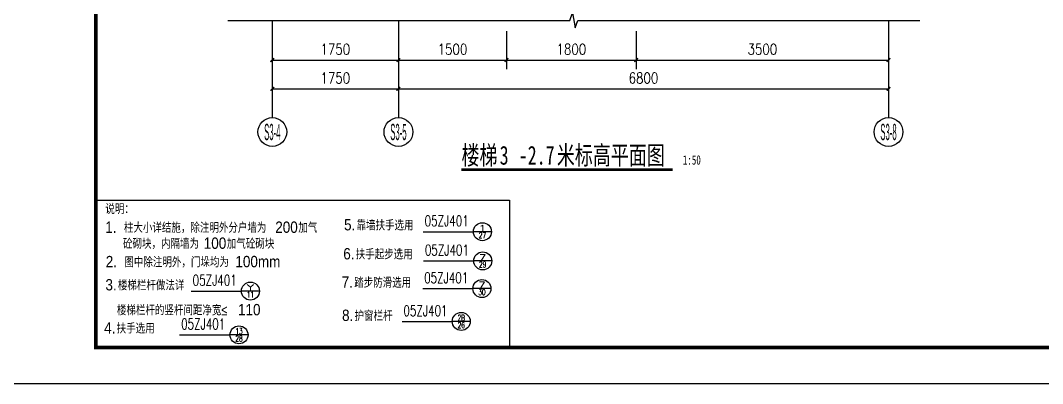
# Model space of a CAD drawing. Extents: x 718358 to 1668613, y -348838 to -159582.
# Drawn here: x 918532 to 932715, y -319314 to -314270 of the extents above; entities that cross this region are included whole.
import ezdxf
from ezdxf.enums import TextEntityAlignment as Align

# ---------------------------------------------------------------- set-up
doc = ezdxf.new("R2010")
doc.units = 0
doc.header["$LTSCALE"] = 1000
for name, color, linetype in [('PUB_DIM', 73, 'Continuous'), ('PUB_TEXT', 10, 'Continuous'), ('建-图例填充', 251, 'Continuous'), ('建-图框', 4, 'Continuous'), ('建-尺寸', 73, 'Continuous'), ('建-房间名', 7, 'Continuous'), ('建-符号', 3, 'Continuous'), ('建-符号说明', 7, 'Continuous'), ('建-轴标', 3, 'Continuous'), ('粉刷层', 9, 'Continuous')]:
    doc.layers.add(name, color=color, linetype=linetype)
doc.styles.add('_TCH_AXIS', font='gt宽度调整.shx', dxfattribs={"bigfont": 'gt国标汉字.shx'})
doc.styles.add('_TCH_DIM', font='gt单线西文.shx', dxfattribs={"width": 0.8, "bigfont": 'gt单线中文.shx'})
doc.styles.add('_TCH_LABEL', font='COMPLEX', dxfattribs={"bigfont": 'GBCBIG'})
doc.styles.add('DIM_FONT', font='SIMPLEX.shx', dxfattribs={"width": 0.8, "bigfont": 'GBCBIG.shx'})
doc.styles.add('黑体字', font='simhei.ttf', dxfattribs={"width": 0.7})
doc.dimstyles.new('DIMN50', dxfattribs={"dimscale": 0.5, "dimtxt": 300, "dimasz": 100, "dimexe": 250, "dimexo": 300, "dimgap": 150, "dimtad": 1, "dimdec": 0, "dimzin": 0, "dimdsep": 46, "dimtxsty": 'DIM_FONT', "dimblk": 'ARCHTICK', "dimcen": 0.09, "dimdle": 1, "dimclrt": 7, "dimazin": 2, "dimtfac": 1, "dimtdec": 0, "dimtix": 1, "dimtmove": 2, "dimatfit": 3, "dimldrblk": 'ARCHTICK', "dimfxl": 1, "dimtolj": 1, "dimtzin": 0, "dimarcsym": 0})

# ---------------------------------------------------------------- blocks, each defined once
blk = doc.blocks.new('gffdfd')
at = {"layer": 'PUB_DIM'}
for p, q in [((882879, -199894), (883577, -199894)), ((882879, -199894), (882879, -199894)), ((883827, -199894), (883577, -199894)), ((882884, -200300), (883582, -200300)), ((882884, -200300), (882884, -200300)), ((883832, -200300), (883582, -200300)), ((879661, -200719), (880359, -200719)), ((879661, -200719), (879661, -200719)), ((880609, -200719), (880359, -200719)), ((882874, -200684), (883571, -200684)), ((882874, -200684), (882874, -200684)), ((883821, -200684), (883571, -200684)), ((882587, -201141), (883284, -201141)), ((882587, -201141), (882587, -201141)), ((883534, -201141), (883284, -201141)), ((879501, -201327), (880200, -201327)), ((879501, -201327), (879501, -201327)), ((880450, -201327), (880200, -201327))]:
    blk.add_line(p, q, dxfattribs=at)
for centre, radius in [((883702, -199894), 125), ((882879, -199894), 0), ((883707, -200300), 125), ((882884, -200300), 0), ((880484, -200719), 125), ((883696, -200684), 125), ((879661, -200719), 0), ((882874, -200684), 0), ((883409, -201141), 125), ((880325, -201327), 125), ((882587, -201141), 0), ((879501, -201327), 0)]:
    blk.add_circle(centre, radius, dxfattribs=at)
at = {"layer": '建-符号说明'}
blk.add_lwpolyline([(878337, -199455), (884078, -199455), (884078, -201504), (878337, -201504)], close=True, dxfattribs=at)
at = {"layer": '粉刷层'}
blk.add_line((878337, -199455), (881537, -199455), dxfattribs=at)
at = {"layer": 'PUB_TEXT', "style": '_TCH_LABEL', "width": 0.705882}
for p in [(882900, -199818), (882904, -200224), (879682, -200643), (882894, -200608), (882606, -201066), (879522, -201251)]:
    blk.add_text('05ZJ401', height=148.8, dxfattribs=at).set_placement(p)
at = {"layer": 'PUB_TEXT', "style": '_TCH_LABEL'}
for s, width, p, p2 in [('1', 2.916667, (883652, -199883), (883753, -199883)), ('27', 0.772059, (883652, -199984), (883753, -199984)), ('7', 1.875, (883656, -200290), (883757, -200290)), ('29', 0.772059, (883656, -200390), (883757, -200390)), ('Y', 1.381579, (880434, -200709), (880534, -200709)), ('7', 1.875, (883646, -200673), (883746, -200673)), ('11', 1.09375, (880434, -200809), (880534, -200809)), ('30', 0.795455, (883646, -200774), (883746, -200774)), ('2B', 0.709459, (883359, -201131), (883459, -201131)), ('13', 0.905172, (880275, -201317), (880375, -201317)), ('26', 0.772059, (883359, -201232), (883459, -201232)), ('28', 0.772059, (880275, -201418), (880375, -201418))]:
    blk.add_text(s, height=80.5, dxfattribs=dict(at, width=width)).set_placement(p, p2, align=Align.FIT)
at = {"layer": '建-房间名', "style": '_TCH_DIM'}
for s, height, width, p in [('说明：', 143.3, 0.8, (878470, -199650)), ('1.', 157.5, 0.888889, (878469, -199910)), ('柱大小详结施，除注明外分户墙为', 143.31, 0.8, (878728, -199910)), ('200', 157.5, 0.888889, (880828, -199910)), ('加气', 143.3, 0.8, (881148, -199910)), ('5.', 157.5, 0.888889, (881783, -199876)), ('靠墙扶手选用', 143.3, 0.8, (881956, -199876)), ('砼砌块，内隔墙为', 143.3, 0.8, (878716, -200132)), ('100', 157.5, 0.888889, (879836, -200132)), ('加气砼砌块', 143.3, 0.8, (880156, -200132)), ('2.', 157.5, 0.888889, (878476, -200388)), ('图中除注明外，门垛均为', 143.31, 0.8, (878735, -200388)), ('100mm', 157.5, 0.888889, (880275, -200388)), ('6.', 157.5, 0.888889, (881772, -200279)), ('扶手起步选用', 143.3, 0.8, (881945, -200279)), ('7.', 157.5, 0.888889, (881750, -200673)), ('踏步防滑选用', 143.3, 0.8, (881923, -200673)), ('3.', 157.5, 0.888889, (878472, -200710)), ('楼梯栏杆做法详', 143.3, 0.8, (878645, -200710)), ('楼梯栏杆的竖杆间距净宽≤', 143.31, 0.8, (878631, -201056)), ('110', 157.5, 0.888889, (880311, -201056)), ('8.', 157.5, 0.888889, (881755, -201134)), ('护窗栏杆', 143.3, 0.8, (881928, -201134)), ('4.', 157.5, 0.888889, (878454, -201309)), ('扶手选用', 143.3, 0.8, (878627, -201309))]:
    blk.add_text(s, height=height, dxfattribs=dict(at, width=width)).set_placement(p)
blk = doc.blocks.new('_ArchTick')
at = {"color": 0, "linetype": 'ByBlock', "const_width": 0.4}
blk.add_lwpolyline([(-0.5, -0.5), (0.5, 0.5)], dxfattribs=at)
blk = doc.blocks.new('*D3600')
at = {"layer": 'Defpoints', "color": 0, "transparency": 16777216}
for p in [(922027, -314270), (923777, -314270), (923777, -315220)]:
    blk.add_point(p, dxfattribs=at)
at = {"layer": '建-尺寸', "color": 0, "lineweight": -2, "transparency": 16777216}
for p, q in [((922027, -314420), (922027, -315345)), ((923777, -314420), (923777, -315345)), ((922027, -315220), (923778, -315220))]:
    blk.add_line(p, q, dxfattribs=at)
at = {"layer": '建-尺寸', "color": 0, "lineweight": -2, "transparency": 16777216, "xscale": 50, "yscale": 50, "zscale": 50, "rotation": 180}
blk.add_blockref('_ArchTick', (922027, -315220), dxfattribs=at)
at = {"layer": '建-尺寸', "color": 0, "lineweight": -2, "transparency": 16777216, "xscale": 50, "yscale": 50, "zscale": 50}
blk.add_blockref('_ArchTick', (923777, -315220), dxfattribs=at)
at = {"layer": '建-尺寸', "color": 7, "transparency": 16777216, "insert": (922902, -315070), "char_height": 150, "attachment_point": 5, "style": 'DIM_FONT'}
blk.add_mtext('\\A1;1750', dxfattribs=at)
blk = doc.blocks.new('*D3601')
at = {"layer": 'Defpoints', "color": 0, "transparency": 16777216}
for p in [(923777, -314270), (930577, -314270), (930577, -315220)]:
    blk.add_point(p, dxfattribs=at)
at = {"layer": '建-尺寸', "color": 0, "lineweight": -2, "transparency": 16777216}
for p, q in [((923777, -314420), (923777, -315345)), ((930577, -314420), (930577, -315345)), ((923777, -315220), (930578, -315220))]:
    blk.add_line(p, q, dxfattribs=at)
at = {"layer": '建-尺寸', "color": 0, "lineweight": -2, "transparency": 16777216, "xscale": 50, "yscale": 50, "zscale": 50, "rotation": 180}
blk.add_blockref('_ArchTick', (923777, -315220), dxfattribs=at)
at = {"layer": '建-尺寸', "color": 0, "lineweight": -2, "transparency": 16777216, "xscale": 50, "yscale": 50, "zscale": 50}
blk.add_blockref('_ArchTick', (930577, -315220), dxfattribs=at)
at = {"layer": '建-尺寸', "color": 7, "transparency": 16777216, "insert": (927177, -315070), "char_height": 150, "attachment_point": 5, "style": 'DIM_FONT'}
blk.add_mtext('\\A1;6800', dxfattribs=at)
blk = doc.blocks.new('*D3602')
at = {"layer": 'Defpoints', "color": 0, "transparency": 16777216}
for p in [(922027, -314270), (923777, -314270), (923777, -314820)]:
    blk.add_point(p, dxfattribs=at)
at = {"layer": '建-尺寸', "color": 0, "lineweight": -2, "transparency": 16777216}
for p, q in [((922027, -314420), (922027, -314945)), ((923777, -314420), (923777, -314945)), ((922027, -314820), (923778, -314820))]:
    blk.add_line(p, q, dxfattribs=at)
at = {"layer": '建-尺寸', "color": 0, "lineweight": -2, "transparency": 16777216, "xscale": 50, "yscale": 50, "zscale": 50, "rotation": 180}
blk.add_blockref('_ArchTick', (922027, -314820), dxfattribs=at)
at = {"layer": '建-尺寸', "color": 0, "lineweight": -2, "transparency": 16777216, "xscale": 50, "yscale": 50, "zscale": 50}
blk.add_blockref('_ArchTick', (923777, -314820), dxfattribs=at)
at = {"layer": '建-尺寸', "color": 7, "transparency": 16777216, "insert": (922902, -314670), "char_height": 150, "attachment_point": 5, "style": 'DIM_FONT'}
blk.add_mtext('\\A1;1750', dxfattribs=at)
blk = doc.blocks.new('*D3603')
at = {"layer": 'Defpoints', "color": 0, "transparency": 16777216}
for p in [(923777, -314270), (925277, -314270), (925277, -314820)]:
    blk.add_point(p, dxfattribs=at)
at = {"layer": '建-尺寸', "color": 0, "lineweight": -2, "transparency": 16777216}
for p, q in [((923777, -314420), (923777, -314945)), ((925277, -314420), (925277, -314945)), ((923777, -314820), (925278, -314820))]:
    blk.add_line(p, q, dxfattribs=at)
at = {"layer": '建-尺寸', "color": 0, "lineweight": -2, "transparency": 16777216, "xscale": 50, "yscale": 50, "zscale": 50, "rotation": 180}
blk.add_blockref('_ArchTick', (923777, -314820), dxfattribs=at)
at = {"layer": '建-尺寸', "color": 0, "lineweight": -2, "transparency": 16777216, "xscale": 50, "yscale": 50, "zscale": 50}
blk.add_blockref('_ArchTick', (925277, -314820), dxfattribs=at)
at = {"layer": '建-尺寸', "color": 7, "transparency": 16777216, "insert": (924527, -314670), "char_height": 150, "attachment_point": 5, "style": 'DIM_FONT'}
blk.add_mtext('\\A1;1500', dxfattribs=at)
blk = doc.blocks.new('*D3604')
at = {"layer": 'Defpoints', "color": 0, "transparency": 16777216}
for p in [(925277, -314270), (927077, -314270), (927077, -314820)]:
    blk.add_point(p, dxfattribs=at)
at = {"layer": '建-尺寸', "color": 0, "lineweight": -2, "transparency": 16777216}
for p, q in [((925277, -314420), (925277, -314945)), ((927077, -314420), (927077, -314945)), ((925277, -314820), (927078, -314820))]:
    blk.add_line(p, q, dxfattribs=at)
at = {"layer": '建-尺寸', "color": 0, "lineweight": -2, "transparency": 16777216, "xscale": 50, "yscale": 50, "zscale": 50, "rotation": 180}
blk.add_blockref('_ArchTick', (925277, -314820), dxfattribs=at)
at = {"layer": '建-尺寸', "color": 0, "lineweight": -2, "transparency": 16777216, "xscale": 50, "yscale": 50, "zscale": 50}
blk.add_blockref('_ArchTick', (927077, -314820), dxfattribs=at)
at = {"layer": '建-尺寸', "color": 7, "transparency": 16777216, "insert": (926177, -314670), "char_height": 150, "attachment_point": 5, "style": 'DIM_FONT'}
blk.add_mtext('\\A1;1800', dxfattribs=at)
blk = doc.blocks.new('*D3605')
at = {"layer": 'Defpoints', "color": 0, "transparency": 16777216}
for p in [(927077, -314270), (930577, -314270), (930577, -314820)]:
    blk.add_point(p, dxfattribs=at)
at = {"layer": '建-尺寸', "color": 0, "lineweight": -2, "transparency": 16777216}
for p, q in [((927077, -314420), (927077, -314945)), ((930577, -314420), (930577, -314945)), ((927077, -314820), (930578, -314820))]:
    blk.add_line(p, q, dxfattribs=at)
at = {"layer": '建-尺寸', "color": 0, "lineweight": -2, "transparency": 16777216, "xscale": 50, "yscale": 50, "zscale": 50, "rotation": 180}
blk.add_blockref('_ArchTick', (927077, -314820), dxfattribs=at)
at = {"layer": '建-尺寸', "color": 0, "lineweight": -2, "transparency": 16777216, "xscale": 50, "yscale": 50, "zscale": 50}
blk.add_blockref('_ArchTick', (930577, -314820), dxfattribs=at)
at = {"layer": '建-尺寸', "color": 7, "transparency": 16777216, "insert": (928827, -314670), "char_height": 150, "attachment_point": 5, "style": 'DIM_FONT'}
blk.add_mtext('\\A1;3500', dxfattribs=at)

msp = doc.modelspace()

# ---------------------------------------------------------------- linework, layer by layer
at = {"layer": '建-图框'}
msp.add_lwpolyline([(918326.8, -319314.4), (970876.8, -319314.4), (970876.8, -289614.4), (918326.8, -289614.4)], close=True, dxfattribs=at)
at = {"layer": '建-图框', "const_width": 50}
msp.add_lwpolyline([(919576.8, -318814.4), (970376.8, -318814.4), (970376.8, -290114.4), (919576.8, -290114.4)], close=True, dxfattribs=at)
at = {"layer": '建-符号'}
msp.add_lwpolyline([(921409.1, -314269.5), (926154, -314269.5), (926192.2, -314164.5), (926229.2, -314374.5), (926266.5, -314269.5), (931011.4, -314269.5)], dxfattribs=at)
at = {"layer": '建-符号', "const_width": 35}
msp.add_lwpolyline([(924652.2, -316343.2), (927583.7, -316343.2)], dxfattribs=at)
at = {"layer": '建-轴标'}
for p, q in [((922027.1, -314269.5), (922027.1, -315619.5)), ((923777.1, -314269.5), (923777.1, -315619.5)), ((930577.1, -314269.5), (930577.1, -315619.5))]:
    msp.add_line(p, q, dxfattribs=at)
for centre in [(922027.1, -315819.5), (923777.1, -315819.5), (930577.1, -315819.5)]:
    msp.add_circle(centre, 200, dxfattribs=at)

# ---------------------------------------------------------------- block references
at = {"layer": '建-图例填充'}
msp.add_blockref('gffdfd', (41239.9, -117310.3), dxfattribs=at)

# ---------------------------------------------------------------- texts
at = {"layer": '建-符号说明', "style": '黑体字', "width": 0.7}
for s, height, p in [('楼梯', 261.39, (924652.2, -316273.2)), ('米标高平面图', 261.39, (925975.4, -316273.2)), ('3', 261.4, (925181.5, -316273.2)), ('-2.7', 261.39, (925446.1, -316273.2)), ('1:50', 130.7, (927723.7, -316273.2))]:
    msp.add_text(s, height=height, dxfattribs=at).set_placement(p)
at = {"layer": '建-轴标', "style": '_TCH_AXIS'}
for s, width, p, p2 in [('S3-4', 0.259259, (921913.9, -315932.6), (922140.2, -315932.6)), ('S3-5', 0.2625, (923663.9, -315932.6), (923890.2, -315932.6)), ('S3-8', 0.2625, (930463.9, -315932.6), (930690.2, -315932.6))]:
    msp.add_text(s, height=226.27, dxfattribs=dict(at, width=width)).set_placement(p, p2, align=Align.FIT)

# ---------------------------------------------------------------- dimensions: what is measured, and where the dimension line sits
at = {"layer": '建-尺寸'}
for p1, p2, distance, picture, middle in [((922027.1, -314269.5), (923777.1, -314269.5), -950, '*D3600', (922902.1, -315069.5)), ((922027.1, -314269.5), (923777.1, -314269.5), -550, '*D3602', (922902.1, -314669.5)), ((923777.1, -314269.5), (930577.1, -314269.5), -950, '*D3601', (927177.1, -315069.5)), ((923777.1, -314269.5), (925277.1, -314269.5), -550, '*D3603', (924527.1, -314669.5)), ((925277.1, -314269.5), (927077.1, -314269.5), -550, '*D3604', (926177.1, -314669.5)), ((927077.1, -314269.5), (930577.1, -314269.5), -550, '*D3605', (928827.1, -314669.5))]:
    dim = msp.add_aligned_dim(p1=p1, p2=p2, distance=distance, dimstyle='DIMN50', dxfattribs=at)
    dim.commit()
    dim.dimension.update_dxf_attribs({"geometry": picture, "text_midpoint": middle})

doc.saveas('drawing.dxf')
